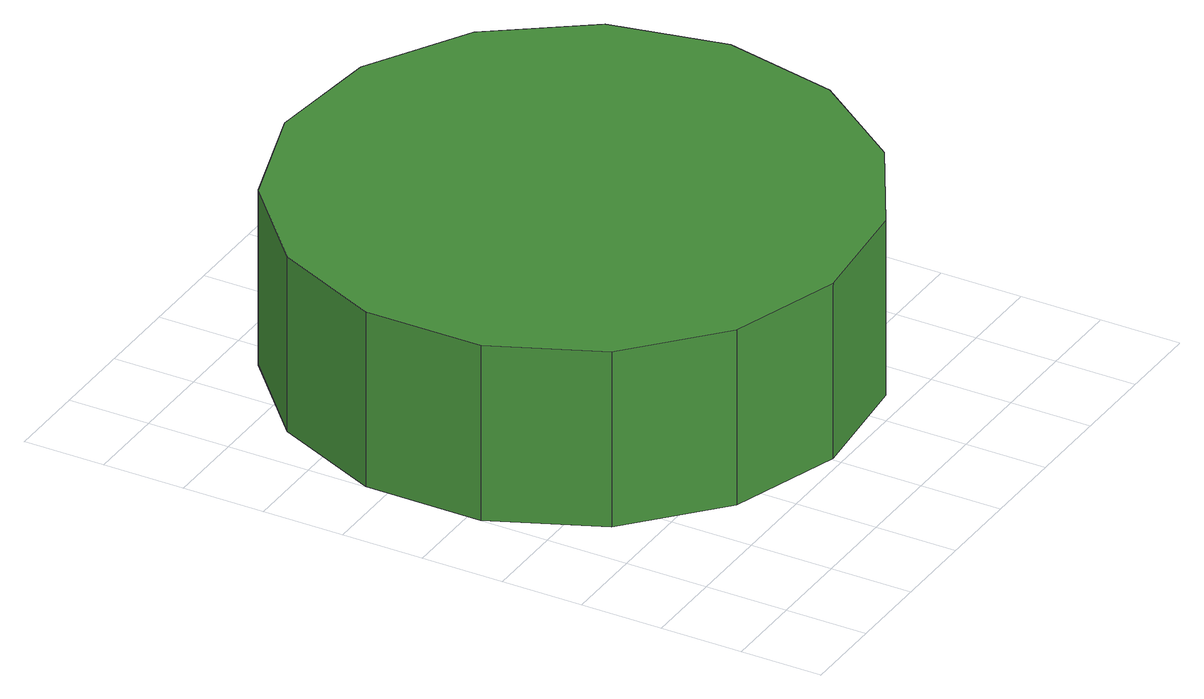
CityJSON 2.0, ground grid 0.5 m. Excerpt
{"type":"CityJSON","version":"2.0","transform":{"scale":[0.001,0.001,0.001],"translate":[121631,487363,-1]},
"CityObjects":{
"tree1":{"type":"SolitaryVegetationObject","attributes":{"function":"something"},"geometry":[{"type":"MultiSurface","lod":"1","boundaries":[[[0,1,2,3,4,5,6,7,8,9,10,11,12,13,14]],[[15,16,17,18,19,20,21,22,23,24,25,26,27,28,29]],[[0,29,28,1]],[[1,28,27,2]],[[2,27,26,3]],[[3,26,25,4]],[[4,25,24,5]],[[5,24,23,6]],[[6,23,22,7]],[[7,22,21,8]],[[8,21,20,9]],[[9,20,19,10]],[[10,19,18,11]],[[11,18,17,12]],[[12,17,16,13]],[[13,16,15,14]],[[14,15,29,0]]]}]}
},
"vertices":[
[3432,2281,1848],[3282,2985,1848],[2859,3568,1848],[2235,3928,1848],[1519,4003,1848],[834,3781,1848],[298,3299,1848],[5,2641,1848],[5,1920,1848],[298,1262,1848],[834,780,1848],[1519,558,1848],[2235,633,1848],[2859,993,1848],[3282,1576,1848],[3282,1576,729],[2859,993,729],[2235,633,729],[1519,558,729],[834,780,729],[298,1262,729],[5,1920,729],[5,2641,729],[298,3299,729],[834,3781,729],[1519,4003,729],[2235,3928,729],[2859,3568,729],[3282,2985,729],[3432,2281,729]
]}
